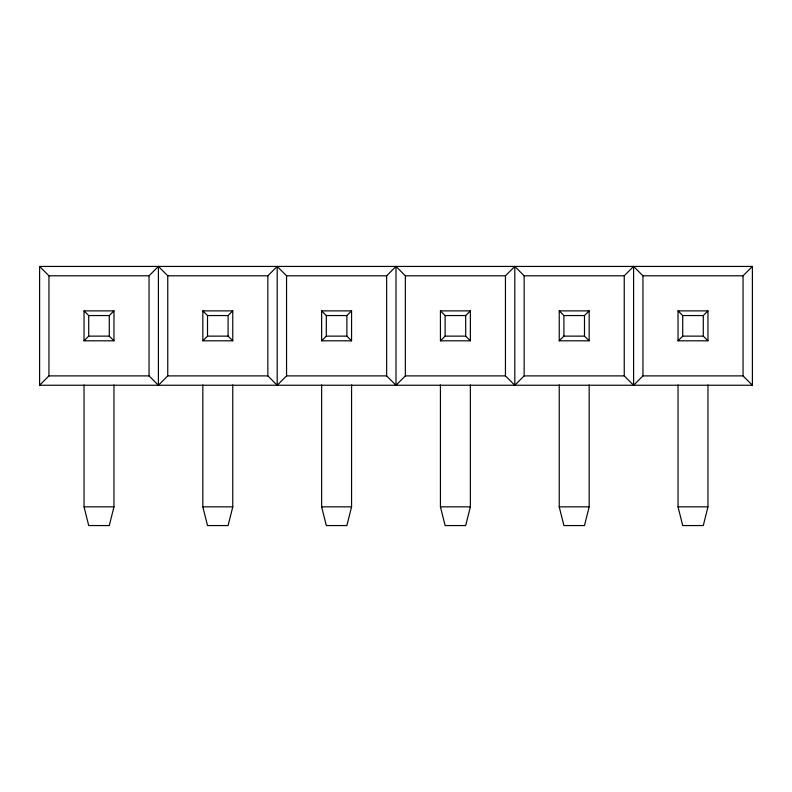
<?xml version="1.0" encoding="UTF-8"?>
<svg xmlns="http://www.w3.org/2000/svg" width="792" height="792" viewBox="0 0 792 792"><rect width="100%" height="100%" fill="white"/><g stroke="black" fill="none" stroke-linecap="round" stroke-linejoin="round"><path stroke-width="1.19" d="M113.969 384.942L113.969 506.85L109.286 525.561L88.714 525.561L84.031 506.85L84.031 384.942M232.769 384.942L232.769 506.85L228.086 525.561L207.514 525.561L202.831 506.85L202.831 384.942M351.569 384.942L351.569 506.85L346.886 525.561L326.314 525.561L321.631 506.85L321.631 384.942M470.369 384.942L470.369 506.85L465.686 525.561L445.114 525.561L440.431 506.85L440.431 384.942M589.169 384.942L589.169 506.85L584.486 525.561L563.914 525.561L559.231 506.85L559.231 384.942M707.969 384.942L707.969 506.85L703.286 525.561L682.714 525.561L678.031 506.85L678.031 384.942M39.6 385.239L48.956 375.893L48.956 275.794L39.6 266.439L39.6 385.239L752.4 385.239L752.4 266.439L39.6 266.439M84.031 340.808L88.714 336.135L109.286 336.135L113.969 340.808L84.031 340.808L84.031 310.88L113.969 310.88L113.969 340.808M109.286 336.135L109.286 315.553L113.969 310.88M149.044 275.794L158.4 266.439L167.755 275.794L167.755 375.893L158.4 385.239L149.044 375.893L149.044 275.794L48.956 275.794M202.831 340.808L207.514 336.135L228.086 336.135L232.769 340.808L202.831 340.808L202.831 310.88L232.769 310.88L232.769 340.808M228.086 336.135L228.086 315.553L232.769 310.88M267.844 275.794L277.2 266.439L286.555 275.794L286.555 375.893L277.2 385.239L267.844 375.893L267.844 275.794L167.755 275.794M321.631 340.808L326.314 336.135L346.886 336.135L351.569 340.808L321.631 340.808L321.631 310.88L351.569 310.88L351.569 340.808M346.886 336.135L346.886 315.553L351.569 310.88M386.644 275.794L396 266.439L405.356 275.794L405.356 375.893L396 385.239L386.644 375.893L386.644 275.794L286.555 275.794M440.431 340.808L445.114 336.135L465.686 336.135L470.369 340.808L440.431 340.808L440.431 310.88L470.369 310.88L470.369 340.808M465.686 336.135L465.686 315.553L470.369 310.88M505.445 275.794L514.8 266.439L524.156 275.794L524.156 375.893L514.8 385.239L505.445 375.893L505.445 275.794L405.356 275.794M559.231 340.808L563.914 336.135L584.486 336.135L589.169 340.808L559.231 340.808L559.231 310.88L589.169 310.88L589.169 340.808M584.486 336.135L584.486 315.553L589.169 310.88M624.244 275.794L633.6 266.439L642.956 275.794L642.956 375.893L633.6 385.239L624.244 375.893L624.244 275.794L524.156 275.794M678.031 340.808L682.714 336.135L703.286 336.135L707.969 340.808L678.031 340.808L678.031 310.88L707.969 310.88L707.969 340.808M703.286 336.135L703.286 315.553L707.969 310.88M642.956 275.794L743.044 275.794L752.4 266.439M84.031 310.88L88.714 315.553L109.286 315.553M202.831 310.88L207.514 315.553L228.086 315.553M321.631 310.88L326.314 315.553L346.886 315.553M440.431 310.88L445.114 315.553L465.686 315.553M559.231 310.88L563.914 315.553L584.486 315.553M678.031 310.88L682.714 315.553L703.286 315.553M48.956 375.893L149.044 375.893M167.755 375.893L267.844 375.893M286.555 375.893L386.644 375.893M405.356 375.893L505.445 375.893M524.156 375.893L624.244 375.893M642.956 375.893L743.044 375.893L752.4 385.239M84.031 506.85L113.969 506.85M202.831 506.85L232.769 506.85M321.631 506.85L351.569 506.85M440.431 506.85L470.369 506.85M559.231 506.85L589.169 506.85M678.031 506.85L707.969 506.85M743.044 275.794L743.044 375.893M682.714 315.553L682.714 336.135M633.6 266.439L633.6 385.239M563.914 315.553L563.914 336.135M514.8 266.439L514.8 385.239M445.114 315.553L445.114 336.135M396 266.439L396 385.239M326.314 315.553L326.314 336.135M277.2 266.439L277.2 385.239M207.514 315.553L207.514 336.135M158.4 266.439L158.4 385.239M88.714 315.553L88.714 336.135"/></g></svg>
